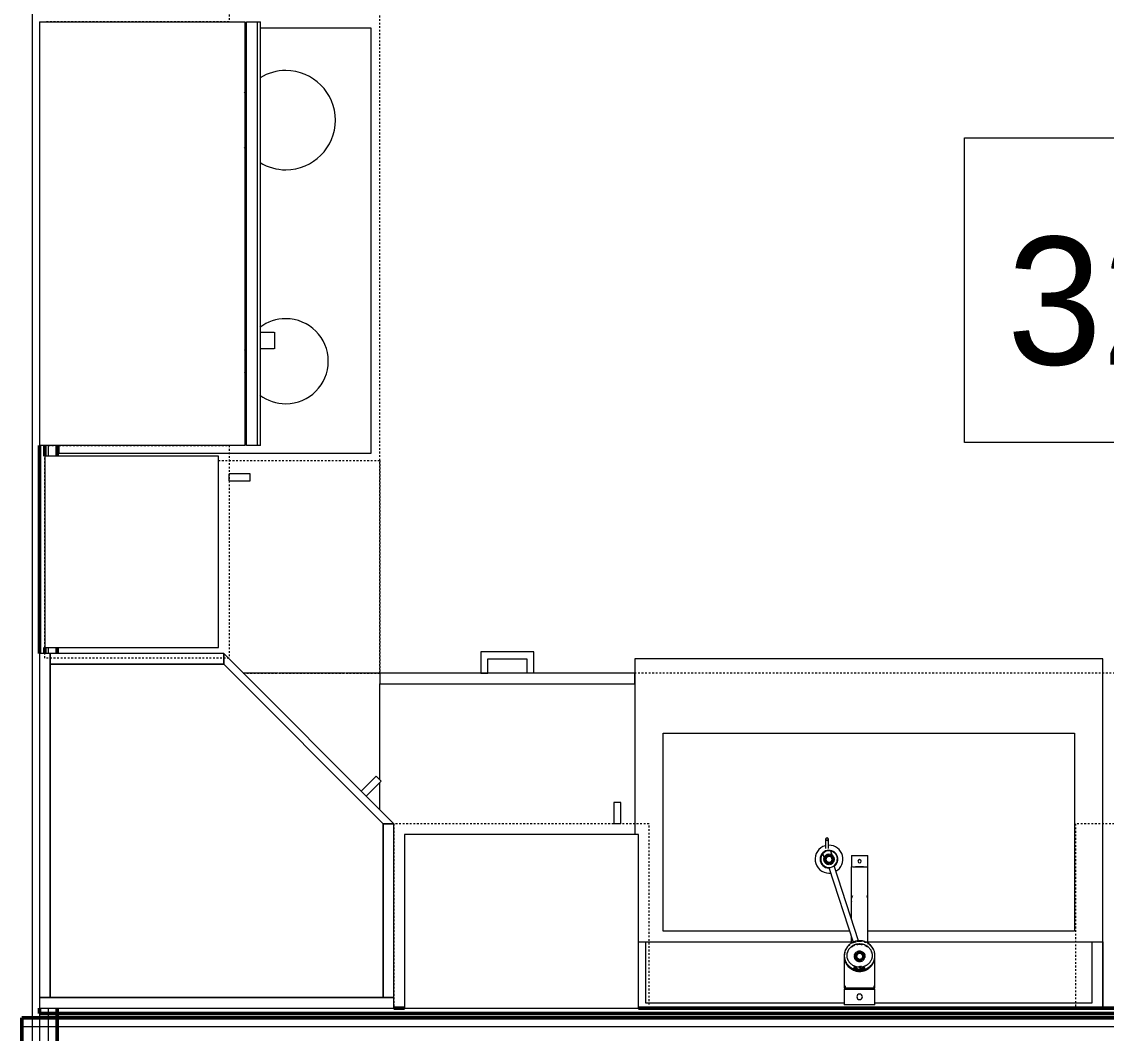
# Model space of a CAD drawing. Header units: inches. Extents: x -4217 to -1814, y 9706 to 12425.
# Drawn here: x -2914.6 to -2838.1, y 10650.5 to 10721.8 of the extents above; entities that cross this region are included whole.
import ezdxf

# ---------------------------------------------------------------- set-up
doc = ezdxf.new("R2010")
doc.units = ezdxf.units.IN
doc.header["$MEASUREMENT"] = 0
doc.linetypes.add('Dash', pattern=[0.25, 0.125, -0.125])
for name, color, linetype, lineweight in [('A-AREA-IDEN', 2, 'Continuous', 9), ('A-GENM-2', 250, 'Continuous', 9), ('A-GENM-3', 10, 'Continuous', 50), ('A-WALL', 113, 'Continuous', 13), ('A-WALL-3', 10, 'Continuous', 50), ('A-WALL-4', 50, 'Continuous', 13), ('I-WALL-3', 2, 'Continuous', 50), ('P-SANR-FIXT-2', 250, 'Continuous', 9), ('Q-CASE', 31, 'Continuous', 9), ('Q-CASE-3', 250, 'Continuous', 9), ('Q-CASE-4', 250, 'Dash', 9), ('Q-CASE-HDLN-1', 250, 'Dash', 9), ('Q-SPCQ-1', 250, 'Continuous', 9)]:
    doc.layers.add(name, color=color, linetype=linetype, lineweight=lineweight)
doc.styles.add('Century Gothic', font='ufonts.com_century-gothic.ttf', dxfattribs={"height": 9})

msp = doc.modelspace()

# ---------------------------------------------------------------- linework, layer by layer
at = {"layer": 'A-AREA-IDEN', "flags": 128}
msp.add_lwpolyline([(-2848.07918, 10713.61901), (-2772.57367, 10713.61901), (-2772.57367, 10692.12294), (-2848.07918, 10692.12294)], close=True, dxfattribs=at)
at = {"layer": 'A-GENM-2'}
for p, q in [((-2857.87169, 10664.14623), (-2857.87169, 10663.48109)), ((-2857.67484, 10663.48109), (-2857.67484, 10664.14623)), ((-2857.93364, 10662.71686), (-2858.06593, 10663.13601)), ((-2857.88173, 10662.73324), (-2857.93364, 10662.71686)), ((-2857.51688, 10663.31311), (-2857.3835, 10662.89048)), ((-2856.0446, 10662.98912), (-2856.0446, 10662.20172)), ((-2856.0446, 10662.98912), (-2854.90287, 10662.98912)), ((-2854.90287, 10662.20172), (-2854.90287, 10662.98912)), ((-2857.64897, 10662.14562), (-2855.93578, 10656.87297)), ((-2855.55481, 10656.97451), (-2857.27521, 10662.26937)), ((-2856.06429, 10662.20172), (-2856.06429, 10658.53428)), ((-2856.06429, 10662.20172), (-2856.04417, 10662.20172)), ((-2855.97055, 10662.20172), (-2855.89132, 10662.20172)), ((-2855.87869, 10662.20172), (-2855.76901, 10662.20172)), ((-2855.75971, 10662.20172), (-2855.62658, 10662.20172)), ((-2855.62682, 10662.20172), (-2855.75917, 10662.20172)), ((-2855.6216, 10662.20172), (-2855.32587, 10662.20172)), ((-2855.32599, 10662.20172), (-2855.62149, 10662.20172)), ((-2855.32089, 10662.20172), (-2855.18776, 10662.20172)), ((-2855.1883, 10662.20172), (-2855.32065, 10662.20172)), ((-2855.17846, 10662.20172), (-2855.06878, 10662.20172)), ((-2855.05615, 10662.20172), (-2854.97692, 10662.20172)), ((-2854.9623, 10662.20172), (-2854.88319, 10662.20172)), ((-2854.88319, 10656.80237), (-2854.88319, 10662.20172)), ((-2856.06429, 10660.79444), (-2856.06429, 10659.8773)), ((-2854.88319, 10659.8773), (-2854.88319, 10660.79444)), ((-2856.06429, 10657.26848), (-2856.06429, 10656.80237)), ((-2854.85492, 10656.74694), (-2854.89086, 10656.76973)), ((-2856.55641, 10655.9025), (-2856.55641, 10653.63872)), ((-2854.39106, 10653.63872), (-2854.39106, 10655.9025)), ((-2855.47374, 10655.0703), (-2855.50937, 10655.07097)), ((-2854.39106, 10653.63872), (-2856.55641, 10653.63872)), ((-2856.55641, 10653.56057), (-2856.55641, 10652.45762)), ((-2856.55641, 10653.56057), (-2854.39106, 10653.56057)), ((-2856.49736, 10653.80106), (-2856.49736, 10653.56057)), ((-2854.45011, 10653.56057), (-2854.45011, 10653.80106)), ((-2854.39106, 10652.45762), (-2854.39106, 10653.56057)), ((-2854.39106, 10652.45762), (-2856.55641, 10652.45762))]:
    msp.add_line(p, q, dxfattribs=at)
at = {"layer": 'A-GENM-2', "flags": 128}
for points in [[(-2855.47374, 10656.97294), (-2855.51682, 10656.97212), (-2855.55983, 10656.96968), (-2855.60271, 10656.96561), (-2855.64539, 10656.95993), (-2855.6878, 10656.95263), (-2855.72988, 10656.94373), (-2855.77156, 10656.93325), (-2855.81278, 10656.92119), (-2855.85346, 10656.90759), (-2855.89356, 10656.89244), (-2855.93299, 10656.87579), (-2855.97171, 10656.85765), (-2856.00965, 10656.83806), (-2856.04675, 10656.81703), (-2856.08295, 10656.79461), (-2856.11819, 10656.77082), (-2856.15241, 10656.74571), (-2856.18557, 10656.7193), (-2856.2176, 10656.69165), (-2856.24845, 10656.66278), (-2856.27808, 10656.63276), (-2856.30644, 10656.60162), (-2856.33347, 10656.56941), (-2856.35913, 10656.53619), (-2856.38338, 10656.502), (-2856.40618, 10656.4669), (-2856.42749, 10656.43095), (-2856.44727, 10656.39419), (-2856.4655, 10656.3567), (-2856.48213, 10656.31854), (-2856.49714, 10656.27975), (-2856.5105, 10656.24041), (-2856.5222, 10656.20058), (-2856.5322, 10656.16033), (-2856.54049, 10656.11972), (-2856.54707, 10656.07882), (-2856.55191, 10656.0377), (-2856.555, 10655.99642), (-2856.55635, 10655.95506), (-2856.55641, 10655.94389)], [(-2856.15452, 10656.74436), (-2856.18764, 10656.71647), (-2856.21962, 10656.68727), (-2856.2504, 10656.65681), (-2856.27994, 10656.62515), (-2856.3082, 10656.59233), (-2856.33512, 10656.55841), (-2856.36066, 10656.52344), (-2856.38478, 10656.48748), (-2856.40744, 10656.45058), (-2856.42861, 10656.4128), (-2856.44825, 10656.37421)], [(-2856.15452, 10656.74436), (-2856.18764, 10656.71647), (-2856.21962, 10656.68727), (-2856.2504, 10656.65681), (-2856.27994, 10656.62515), (-2856.3082, 10656.59233), (-2856.33512, 10656.55841), (-2856.36066, 10656.52344), (-2856.38478, 10656.48748), (-2856.40744, 10656.45058), (-2856.42861, 10656.4128), (-2856.44825, 10656.37421)], [(-2856.15452, 10656.74436), (-2856.18764, 10656.71647), (-2856.21962, 10656.68727), (-2856.2504, 10656.65681), (-2856.27994, 10656.62515), (-2856.3082, 10656.59233), (-2856.33512, 10656.55841), (-2856.36066, 10656.52344), (-2856.38478, 10656.48748), (-2856.40744, 10656.45058), (-2856.42861, 10656.4128), (-2856.44825, 10656.37421)], [(-2856.15452, 10656.74436), (-2856.18764, 10656.71647), (-2856.21962, 10656.68727), (-2856.2504, 10656.65681), (-2856.27994, 10656.62515), (-2856.3082, 10656.59233), (-2856.33512, 10656.55841), (-2856.36066, 10656.52344), (-2856.38478, 10656.48748), (-2856.40744, 10656.45058), (-2856.42861, 10656.4128), (-2856.44825, 10656.37421)], [(-2856.15452, 10656.74436), (-2856.18764, 10656.71647), (-2856.21962, 10656.68727), (-2856.2504, 10656.65681), (-2856.27994, 10656.62515), (-2856.3082, 10656.59233), (-2856.33512, 10656.55841), (-2856.36066, 10656.52344), (-2856.38478, 10656.48748), (-2856.40744, 10656.45058), (-2856.42861, 10656.4128), (-2856.44825, 10656.37421)], [(-2856.15452, 10656.74436), (-2856.18764, 10656.71647), (-2856.21962, 10656.68727), (-2856.2504, 10656.65681), (-2856.27994, 10656.62515), (-2856.3082, 10656.59233), (-2856.33512, 10656.55841), (-2856.36066, 10656.52344), (-2856.38478, 10656.48748), (-2856.40744, 10656.45058), (-2856.42861, 10656.4128), (-2856.44825, 10656.37421)], [(-2856.35956, 10655.94389), (-2856.35886, 10655.97694), (-2856.35677, 10656.00994), (-2856.35328, 10656.04284), (-2856.34839, 10656.07559), (-2856.34213, 10656.10814), (-2856.33449, 10656.14044), (-2856.32549, 10656.17243), (-2856.31514, 10656.20407), (-2856.30345, 10656.23532), (-2856.29044, 10656.26611), (-2856.27613, 10656.29641), (-2856.26054, 10656.32616), (-2856.2437, 10656.35531), (-2856.22562, 10656.38383), (-2856.20633, 10656.41166), (-2856.18587, 10656.43876), (-2856.16426, 10656.46509), (-2856.14154, 10656.49059), (-2856.11774, 10656.51524), (-2856.0929, 10656.53898), (-2856.06705, 10656.56179), (-2856.04024, 10656.58361), (-2856.01251, 10656.60442), (-2855.9839, 10656.62418), (-2855.95445, 10656.64285), (-2855.92422, 10656.6604), (-2855.89325, 10656.67681), (-2855.8616, 10656.69205), (-2855.82931, 10656.70608), (-2855.79643, 10656.71889), (-2855.76302, 10656.73044), (-2855.72914, 10656.74074), (-2855.69483, 10656.74974), (-2855.66016, 10656.75744), (-2855.62519, 10656.76383), (-2855.58996, 10656.76889), (-2855.55454, 10656.77262), (-2855.51899, 10656.775), (-2855.48336, 10656.77604), (-2855.47374, 10656.77609)], [(-2856.15241, 10656.70432), (-2856.18557, 10656.67792), (-2856.2176, 10656.65026), (-2856.24845, 10656.6214)], [(-2855.47374, 10656.98518), (-2855.51703, 10656.98431), (-2855.56026, 10656.98172), (-2855.60335, 10656.97739), (-2855.64623, 10656.97135), (-2855.68883, 10656.9636), (-2855.73109, 10656.95415), (-2855.77294, 10656.94302), (-2855.81431, 10656.93022), (-2855.85514, 10656.91578), (-2855.89535, 10656.89971), (-2855.93489, 10656.88206), (-2855.97369, 10656.86283), (-2856.0117, 10656.84207), (-2856.04884, 10656.81981), (-2856.08506, 10656.79608), (-2856.12031, 10656.77091)], [(-2855.47374, 10656.98518), (-2855.51703, 10656.98431), (-2855.56026, 10656.98172), (-2855.60335, 10656.97739), (-2855.64623, 10656.97135), (-2855.68883, 10656.9636), (-2855.73109, 10656.95415), (-2855.77294, 10656.94302), (-2855.81431, 10656.93022), (-2855.85514, 10656.91578), (-2855.89535, 10656.89971), (-2855.93489, 10656.88206), (-2855.97369, 10656.86283), (-2856.0117, 10656.84207), (-2856.04884, 10656.81981), (-2856.08506, 10656.79608)], [(-2855.47374, 10656.98518), (-2855.51703, 10656.98431), (-2855.56026, 10656.98172), (-2855.60335, 10656.97739), (-2855.64623, 10656.97135), (-2855.68883, 10656.9636), (-2855.73109, 10656.95415), (-2855.77294, 10656.94302), (-2855.81431, 10656.93022), (-2855.85514, 10656.91578), (-2855.89535, 10656.89971), (-2855.93489, 10656.88206), (-2855.97369, 10656.86283), (-2856.0117, 10656.84207), (-2856.04884, 10656.81981), (-2856.08506, 10656.79608)], [(-2855.47374, 10656.98518), (-2855.51703, 10656.98431), (-2855.56026, 10656.98172), (-2855.60335, 10656.97739), (-2855.64623, 10656.97135), (-2855.68883, 10656.9636), (-2855.73109, 10656.95415), (-2855.77294, 10656.94302), (-2855.81431, 10656.93022), (-2855.85514, 10656.91578), (-2855.89535, 10656.89971), (-2855.93489, 10656.88206), (-2855.97369, 10656.86283), (-2856.0117, 10656.84207), (-2856.04884, 10656.81981), (-2856.08506, 10656.79608)], [(-2855.47374, 10656.98518), (-2855.51703, 10656.98431), (-2855.56026, 10656.98172), (-2855.60335, 10656.97739), (-2855.64623, 10656.97135), (-2855.68883, 10656.9636), (-2855.73109, 10656.95415), (-2855.77294, 10656.94302), (-2855.81431, 10656.93022), (-2855.85514, 10656.91578), (-2855.89535, 10656.89971), (-2855.93489, 10656.88206), (-2855.97369, 10656.86283), (-2856.0117, 10656.84207), (-2856.04884, 10656.81981), (-2856.08506, 10656.79608)], [(-2855.47374, 10656.98518), (-2855.51703, 10656.98431), (-2855.56026, 10656.98172), (-2855.60335, 10656.97739), (-2855.64623, 10656.97135), (-2855.68883, 10656.9636), (-2855.73109, 10656.95415), (-2855.77294, 10656.94302), (-2855.81431, 10656.93022), (-2855.85514, 10656.91578), (-2855.89535, 10656.89971), (-2855.93489, 10656.88206), (-2855.97369, 10656.86283), (-2856.0117, 10656.84207), (-2856.04884, 10656.81981), (-2856.08506, 10656.79608)], [(-2856.06705, 10656.5204), (-2856.04024, 10656.54223), (-2856.01251, 10656.56304), (-2855.9839, 10656.58279), (-2855.95445, 10656.60147), (-2855.92422, 10656.61902), (-2855.89325, 10656.63543), (-2855.8616, 10656.65066), (-2855.82931, 10656.6647)], [(-2855.72988, 10656.90235), (-2855.77156, 10656.89187), (-2855.81278, 10656.87981), (-2855.85346, 10656.8662), (-2855.89356, 10656.85106), (-2855.93299, 10656.83441), (-2855.97171, 10656.81627)], [(-2855.47374, 10656.93156), (-2855.51682, 10656.93074), (-2855.55983, 10656.9283), (-2855.60271, 10656.92423), (-2855.64539, 10656.91854), (-2855.6878, 10656.91125)], [(-2855.66016, 10656.71606), (-2855.62519, 10656.72245), (-2855.58996, 10656.72751), (-2855.55454, 10656.73124), (-2855.51899, 10656.73362), (-2855.48336, 10656.73466), (-2855.47374, 10656.73471)], [(-2854.48926, 10656.35306), (-2854.50807, 10656.39206), (-2854.52842, 10656.43029), (-2854.55028, 10656.46767), (-2854.57362, 10656.50415), (-2854.5984, 10656.53966), (-2854.62458, 10656.57415), (-2854.65211, 10656.60757), (-2854.68097, 10656.63987), (-2854.71109, 10656.67098), (-2854.74243, 10656.70086), (-2854.77494, 10656.72947), (-2854.80857, 10656.75675), (-2854.84326, 10656.78267), (-2854.87896, 10656.80718), (-2854.91562, 10656.83024), (-2854.95316, 10656.85181), (-2854.99154, 10656.87187), (-2855.03069, 10656.89038), (-2855.07055, 10656.90731), (-2855.11105, 10656.92263), (-2855.15214, 10656.93631), (-2855.19374, 10656.94835), (-2855.23578, 10656.95871), (-2855.27821, 10656.96738), (-2855.32095, 10656.97435), (-2855.36393, 10656.9796), (-2855.40709, 10656.98313), (-2855.45036, 10656.98493), (-2855.47374, 10656.98518)], [(-2854.84326, 10656.78267), (-2854.87896, 10656.80718), (-2854.91562, 10656.83024), (-2854.95316, 10656.85181), (-2854.99154, 10656.87187), (-2855.03069, 10656.89038), (-2855.07055, 10656.90731), (-2855.11105, 10656.92263), (-2855.15214, 10656.93631), (-2855.19374, 10656.94835), (-2855.23578, 10656.95871), (-2855.27821, 10656.96738), (-2855.32095, 10656.97435), (-2855.36393, 10656.9796), (-2855.40709, 10656.98313), (-2855.45036, 10656.98493), (-2855.47374, 10656.98518)], [(-2854.84326, 10656.78267), (-2854.87896, 10656.80718), (-2854.91562, 10656.83024), (-2854.95316, 10656.85181), (-2854.99154, 10656.87187), (-2855.03069, 10656.89038), (-2855.07055, 10656.90731), (-2855.11105, 10656.92263), (-2855.15214, 10656.93631), (-2855.19374, 10656.94835), (-2855.23578, 10656.95871), (-2855.27821, 10656.96738), (-2855.32095, 10656.97435), (-2855.36393, 10656.9796), (-2855.40709, 10656.98313), (-2855.45036, 10656.98493), (-2855.47374, 10656.98518)], [(-2854.84326, 10656.78267), (-2854.87896, 10656.80718), (-2854.91562, 10656.83024), (-2854.95316, 10656.85181), (-2854.99154, 10656.87187), (-2855.03069, 10656.89038), (-2855.07055, 10656.90731), (-2855.11105, 10656.92263), (-2855.15214, 10656.93631), (-2855.19374, 10656.94835), (-2855.23578, 10656.95871), (-2855.27821, 10656.96738), (-2855.32095, 10656.97435), (-2855.36393, 10656.9796), (-2855.40709, 10656.98313), (-2855.45036, 10656.98493), (-2855.47374, 10656.98518)], [(-2854.84326, 10656.78267), (-2854.87896, 10656.80718), (-2854.91562, 10656.83024), (-2854.95316, 10656.85181), (-2854.99154, 10656.87187), (-2855.03069, 10656.89038), (-2855.07055, 10656.90731), (-2855.11105, 10656.92263), (-2855.15214, 10656.93631), (-2855.19374, 10656.94835), (-2855.23578, 10656.95871), (-2855.27821, 10656.96738), (-2855.32095, 10656.97435), (-2855.36393, 10656.9796), (-2855.40709, 10656.98313), (-2855.45036, 10656.98493), (-2855.47374, 10656.98518)], [(-2854.84326, 10656.78267), (-2854.87896, 10656.80718), (-2854.91562, 10656.83024), (-2854.95316, 10656.85181), (-2854.99154, 10656.87187), (-2855.03069, 10656.89038), (-2855.07055, 10656.90731), (-2855.11105, 10656.92263), (-2855.15214, 10656.93631), (-2855.19374, 10656.94835), (-2855.23578, 10656.95871), (-2855.27821, 10656.96738), (-2855.32095, 10656.97435), (-2855.36393, 10656.9796), (-2855.40709, 10656.98313), (-2855.45036, 10656.98493), (-2855.47374, 10656.98518)], [(-2854.39106, 10655.94389), (-2854.39193, 10655.98526), (-2854.39456, 10656.02657), (-2854.39893, 10656.06774), (-2854.40503, 10656.10871), (-2854.41287, 10656.14941), (-2854.42241, 10656.18976), (-2854.43365, 10656.22971), (-2854.44656, 10656.26918), (-2854.46113, 10656.30813), (-2854.47733, 10656.34647), (-2854.49513, 10656.38415), (-2854.51449, 10656.4211), (-2854.53539, 10656.45728), (-2854.55779, 10656.49261), (-2854.58166, 10656.52705), (-2854.60694, 10656.56054), (-2854.63361, 10656.59303), (-2854.66161, 10656.62446), (-2854.6909, 10656.65479), (-2854.72143, 10656.68397), (-2854.75315, 10656.71196), (-2854.78601, 10656.7387), (-2854.81995, 10656.76417), (-2854.85492, 10656.78832), (-2854.89086, 10656.81112), (-2854.92772, 10656.83252), (-2854.96544, 10656.85251), (-2855.00396, 10656.87104), (-2855.0432, 10656.8881), (-2855.08313, 10656.90365), (-2855.12366, 10656.91767), (-2855.16474, 10656.93015), (-2855.2063, 10656.94106), (-2855.24828, 10656.95038), (-2855.2906, 10656.95811), (-2855.33322, 10656.96424), (-2855.37605, 10656.96874), (-2855.41904, 10656.97163), (-2855.46211, 10656.97288), (-2855.47374, 10656.97294)], [(-2855.33322, 10656.92285), (-2855.37605, 10656.92736), (-2855.41904, 10656.93024), (-2855.46211, 10656.9315), (-2855.47374, 10656.93156)], [(-2855.47374, 10656.77609), (-2855.4381, 10656.77541), (-2855.40252, 10656.77339), (-2855.36706, 10656.77003), (-2855.33177, 10656.76533), (-2855.29672, 10656.7593), (-2855.26197, 10656.75195), (-2855.22756, 10656.74329), (-2855.19355, 10656.73335), (-2855.16001, 10656.72213), (-2855.12699, 10656.70966), (-2855.09453, 10656.69595), (-2855.0627, 10656.68104), (-2855.03154, 10656.66495), (-2855.00111, 10656.6477), (-2854.97144, 10656.62932), (-2854.9426, 10656.60986), (-2854.91463, 10656.58933), (-2854.88757, 10656.56777), (-2854.86145, 10656.54523), (-2854.83634, 10656.52174), (-2854.81225, 10656.49733), (-2854.78923, 10656.47205), (-2854.76732, 10656.44594), (-2854.74655, 10656.41905), (-2854.72694, 10656.39141), (-2854.70854, 10656.36308), (-2854.69135, 10656.33409), (-2854.67542, 10656.30449), (-2854.66077, 10656.27434), (-2854.64741, 10656.24368), (-2854.63536, 10656.21255), (-2854.62464, 10656.18101), (-2854.61528, 10656.1491), (-2854.60727, 10656.11688), (-2854.60063, 10656.0844), (-2854.59538, 10656.0517), (-2854.59151, 10656.01883), (-2854.58904, 10655.98585), (-2854.58796, 10655.95281), (-2854.58791, 10655.94389)], [(-2855.47374, 10656.73471), (-2855.4381, 10656.73403), (-2855.40252, 10656.73201), (-2855.36706, 10656.72865), (-2855.33177, 10656.72395), (-2855.29672, 10656.71792)], [(-2855.0432, 10656.84672), (-2855.08313, 10656.86227), (-2855.12366, 10656.87629)], [(-2855.09453, 10656.65457), (-2855.0627, 10656.63966), (-2855.03154, 10656.62356), (-2855.00111, 10656.60632), (-2854.97144, 10656.58794), (-2854.9426, 10656.56847), (-2854.91463, 10656.54795), (-2854.88757, 10656.52639)], [(-2854.48926, 10656.35306), (-2854.50807, 10656.39206), (-2854.52842, 10656.43029), (-2854.55028, 10656.46767), (-2854.57362, 10656.50415), (-2854.5984, 10656.53966), (-2854.62458, 10656.57415), (-2854.65211, 10656.60757), (-2854.68097, 10656.63987), (-2854.71109, 10656.67098), (-2854.74243, 10656.70086), (-2854.77494, 10656.72947), (-2854.80857, 10656.75675)], [(-2854.48926, 10656.35306), (-2854.50807, 10656.39206), (-2854.52842, 10656.43029), (-2854.55028, 10656.46767), (-2854.57362, 10656.50415), (-2854.5984, 10656.53966), (-2854.62458, 10656.57415), (-2854.65211, 10656.60757), (-2854.68097, 10656.63987), (-2854.71109, 10656.67098), (-2854.74243, 10656.70086), (-2854.77494, 10656.72947), (-2854.80857, 10656.75675)], [(-2854.48926, 10656.35306), (-2854.50807, 10656.39206), (-2854.52842, 10656.43029), (-2854.55028, 10656.46767), (-2854.57362, 10656.50415), (-2854.5984, 10656.53966), (-2854.62458, 10656.57415), (-2854.65211, 10656.60757), (-2854.68097, 10656.63987), (-2854.71109, 10656.67098), (-2854.74243, 10656.70086), (-2854.77494, 10656.72947), (-2854.80857, 10656.75675)], [(-2854.48926, 10656.35306), (-2854.50807, 10656.39206), (-2854.52842, 10656.43029), (-2854.55028, 10656.46767), (-2854.57362, 10656.50415), (-2854.5984, 10656.53966), (-2854.62458, 10656.57415), (-2854.65211, 10656.60757), (-2854.68097, 10656.63987), (-2854.71109, 10656.67098), (-2854.74243, 10656.70086), (-2854.77494, 10656.72947), (-2854.80857, 10656.75675)], [(-2854.48926, 10656.35306), (-2854.50807, 10656.39206), (-2854.52842, 10656.43029), (-2854.55028, 10656.46767), (-2854.57362, 10656.50415), (-2854.5984, 10656.53966), (-2854.62458, 10656.57415), (-2854.65211, 10656.60757), (-2854.68097, 10656.63987), (-2854.71109, 10656.67098), (-2854.74243, 10656.70086), (-2854.77494, 10656.72947), (-2854.80857, 10656.75675)], [(-2854.53539, 10656.4159), (-2854.55779, 10656.45123), (-2854.58166, 10656.48567), (-2854.60694, 10656.51916), (-2854.63361, 10656.55165), (-2854.66161, 10656.58308), (-2854.6909, 10656.61341), (-2854.72143, 10656.64259), (-2854.75315, 10656.67058)], [(-2856.5105, 10656.19903), (-2856.5222, 10656.1592), (-2856.5322, 10656.11895), (-2856.54049, 10656.07834), (-2856.54707, 10656.03744), (-2856.55191, 10655.99632), (-2856.555, 10655.95504), (-2856.55635, 10655.91367), (-2856.55641, 10655.9025)], [(-2856.55641, 10655.94389), (-2856.55554, 10655.90251), (-2856.55291, 10655.8612), (-2856.54855, 10655.82003), (-2856.54244, 10655.77906), (-2856.53461, 10655.73837), (-2856.52506, 10655.69801), (-2856.51382, 10655.65806), (-2856.50091, 10655.61859), (-2856.48634, 10655.57965), (-2856.47014, 10655.5413), (-2856.45235, 10655.50362), (-2856.43298, 10655.46667), (-2856.41208, 10655.43049), (-2856.38968, 10655.39516), (-2856.36582, 10655.36072), (-2856.34053, 10655.32723), (-2856.31386, 10655.29474), (-2856.28586, 10655.26331), (-2856.25657, 10655.23298), (-2856.22604, 10655.2038), (-2856.19432, 10655.17581), (-2856.16147, 10655.14907), (-2856.12753, 10655.1236), (-2856.09255, 10655.09945), (-2856.05661, 10655.07665), (-2856.01975, 10655.05525), (-2855.98203, 10655.03526), (-2855.94352, 10655.01673), (-2855.90427, 10654.99967), (-2855.86435, 10654.98412), (-2855.82381, 10654.9701), (-2855.78274, 10654.95762), (-2855.74118, 10654.94671), (-2855.6992, 10654.93739), (-2855.65687, 10654.92966), (-2855.61426, 10654.92353), (-2855.57142, 10654.91903), (-2855.52844, 10654.91615), (-2855.48537, 10654.91489), (-2855.47374, 10654.91483)], [(-2856.55641, 10655.9025), (-2856.55554, 10655.86113), (-2856.55291, 10655.81982), (-2856.54855, 10655.77864), (-2856.54244, 10655.73768), (-2856.53461, 10655.69698), (-2856.52506, 10655.65663), (-2856.51382, 10655.61668), (-2856.50091, 10655.5772), (-2856.48634, 10655.53826), (-2856.47014, 10655.49992), (-2856.45235, 10655.46224), (-2856.43298, 10655.42528), (-2856.41208, 10655.38911), (-2856.38968, 10655.35377), (-2856.36582, 10655.31933), (-2856.34053, 10655.28584), (-2856.31386, 10655.25336), (-2856.28586, 10655.22192), (-2856.25657, 10655.1916), (-2856.22604, 10655.16242), (-2856.19432, 10655.13443), (-2856.16147, 10655.10768), (-2856.12753, 10655.08222), (-2856.09255, 10655.05807), (-2856.05661, 10655.03527), (-2856.01975, 10655.01387), (-2855.98203, 10654.99388), (-2855.94352, 10654.97535), (-2855.90427, 10654.95829), (-2855.86435, 10654.94274), (-2855.82381, 10654.92872), (-2855.78274, 10654.91624), (-2855.74118, 10654.90533), (-2855.6992, 10654.896), (-2855.65687, 10654.88827), (-2855.61426, 10654.88215), (-2855.57142, 10654.87765), (-2855.52844, 10654.87476), (-2855.48537, 10654.87351), (-2855.47374, 10654.87345)], [(-2856.51096, 10656.21292), (-2856.52254, 10656.1712), (-2856.53245, 10656.12904), (-2856.54066, 10656.08652), (-2856.54717, 10656.04371), (-2856.55195, 10656.00067), (-2856.55502, 10655.95748), (-2856.55635, 10655.91419), (-2856.55595, 10655.87089), (-2856.55382, 10655.82764), (-2856.54996, 10655.78451), (-2856.54439, 10655.74156), (-2856.53709, 10655.69888), (-2856.5281, 10655.65652), (-2856.51742, 10655.61455)], [(-2856.51096, 10656.21292), (-2856.52254, 10656.1712), (-2856.53245, 10656.12904), (-2856.54066, 10656.08652), (-2856.54717, 10656.04371), (-2856.55195, 10656.00067), (-2856.55502, 10655.95748), (-2856.55635, 10655.91419), (-2856.55595, 10655.87089), (-2856.55382, 10655.82764), (-2856.54996, 10655.78451), (-2856.54439, 10655.74156), (-2856.53709, 10655.69888), (-2856.5281, 10655.65652), (-2856.51742, 10655.61455)], [(-2856.51096, 10656.21292), (-2856.52254, 10656.1712), (-2856.53245, 10656.12904), (-2856.54066, 10656.08652), (-2856.54717, 10656.04371), (-2856.55195, 10656.00067), (-2856.55502, 10655.95748), (-2856.55635, 10655.91419), (-2856.55595, 10655.87089), (-2856.55382, 10655.82764), (-2856.54996, 10655.78451), (-2856.54439, 10655.74156), (-2856.53709, 10655.69888), (-2856.5281, 10655.65652), (-2856.51742, 10655.61455)], [(-2856.51096, 10656.21292), (-2856.52254, 10656.1712), (-2856.53245, 10656.12904), (-2856.54066, 10656.08652), (-2856.54717, 10656.04371), (-2856.55195, 10656.00067), (-2856.55502, 10655.95748), (-2856.55635, 10655.91419), (-2856.55595, 10655.87089), (-2856.55382, 10655.82764), (-2856.54996, 10655.78451), (-2856.54439, 10655.74156), (-2856.53709, 10655.69888), (-2856.5281, 10655.65652), (-2856.51742, 10655.61455)], [(-2856.51096, 10656.21292), (-2856.52254, 10656.1712), (-2856.53245, 10656.12904), (-2856.54066, 10656.08652), (-2856.54717, 10656.04371), (-2856.55195, 10656.00067), (-2856.55502, 10655.95748), (-2856.55635, 10655.91419), (-2856.55595, 10655.87089), (-2856.55382, 10655.82764), (-2856.54996, 10655.78451), (-2856.54439, 10655.74156), (-2856.53709, 10655.69888), (-2856.5281, 10655.65652), (-2856.51742, 10655.61455)], [(-2856.51096, 10656.21292), (-2856.52254, 10656.1712), (-2856.53245, 10656.12904), (-2856.54066, 10656.08652), (-2856.54717, 10656.04371), (-2856.55195, 10656.00067), (-2856.55502, 10655.95748), (-2856.55635, 10655.91419), (-2856.55595, 10655.87089), (-2856.55382, 10655.82764), (-2856.54996, 10655.78451), (-2856.54439, 10655.74156), (-2856.53709, 10655.69888), (-2856.5281, 10655.65652), (-2856.51742, 10655.61455)], [(-2855.47374, 10655.11168), (-2855.50937, 10655.11236), (-2855.54495, 10655.11438), (-2855.58041, 10655.11774), (-2855.6157, 10655.12244), (-2855.65075, 10655.12847), (-2855.68551, 10655.13582), (-2855.71992, 10655.14448), (-2855.75392, 10655.15442), (-2855.78746, 10655.16564), (-2855.82049, 10655.17811), (-2855.85294, 10655.19182), (-2855.88478, 10655.20673), (-2855.91593, 10655.22282), (-2855.94637, 10655.24007), (-2855.97603, 10655.25845), (-2856.00487, 10655.27791), (-2856.03284, 10655.29844), (-2856.05991, 10655.32), (-2856.08602, 10655.34254), (-2856.11114, 10655.36603), (-2856.13522, 10655.39044), (-2856.15824, 10655.41572), (-2856.18015, 10655.44183), (-2856.20093, 10655.46872), (-2856.22053, 10655.49636), (-2856.23894, 10655.5247), (-2856.25612, 10655.55368), (-2856.27205, 10655.58328), (-2856.28671, 10655.61343), (-2856.30007, 10655.64409), (-2856.31211, 10655.67522), (-2856.32283, 10655.70676), (-2856.3322, 10655.73867), (-2856.3402, 10655.77089), (-2856.34684, 10655.80337), (-2856.3521, 10655.83607), (-2856.35596, 10655.86894), (-2856.35844, 10655.90192), (-2856.35951, 10655.93496), (-2856.35956, 10655.94389)], [(-2856.31514, 10656.16269), (-2856.30345, 10656.19394), (-2856.29044, 10656.22473)], [(-2855.47374, 10654.91483), (-2855.43066, 10654.91565), (-2855.38764, 10654.91809), (-2855.34476, 10654.92216), (-2855.30208, 10654.92784), (-2855.25967, 10654.93514), (-2855.21759, 10654.94404), (-2855.17591, 10654.95452), (-2855.13469, 10654.96658), (-2855.09401, 10654.98019), (-2855.05392, 10654.99533), (-2855.01448, 10655.01198), (-2854.97576, 10655.03012), (-2854.93782, 10655.04971), (-2854.90073, 10655.07074), (-2854.86453, 10655.09316), (-2854.82929, 10655.11695), (-2854.79506, 10655.14207), (-2854.76191, 10655.16847), (-2854.72988, 10655.19612), (-2854.69902, 10655.22499), (-2854.66939, 10655.25501), (-2854.64104, 10655.28615), (-2854.61401, 10655.31836), (-2854.58834, 10655.35158), (-2854.56409, 10655.38577), (-2854.54129, 10655.42087), (-2854.51998, 10655.45682), (-2854.5002, 10655.49358), (-2854.48198, 10655.53107), (-2854.46535, 10655.56923), (-2854.45033, 10655.60802), (-2854.43697, 10655.64736), (-2854.42528, 10655.68719), (-2854.41527, 10655.72744), (-2854.40698, 10655.76805), (-2854.40041, 10655.80895), (-2854.39557, 10655.85007), (-2854.39247, 10655.89135), (-2854.39112, 10655.93271), (-2854.39106, 10655.94389)], [(-2854.58791, 10655.94389), (-2854.58861, 10655.91083), (-2854.59071, 10655.87783), (-2854.5942, 10655.84493), (-2854.59908, 10655.81218), (-2854.60534, 10655.77963), (-2854.61298, 10655.74733), (-2854.62198, 10655.71534), (-2854.63234, 10655.6837), (-2854.64402, 10655.65245), (-2854.65703, 10655.62166), (-2854.67134, 10655.59136), (-2854.68693, 10655.56161), (-2854.70378, 10655.53246), (-2854.72185, 10655.50394), (-2854.74114, 10655.47611), (-2854.7616, 10655.44901), (-2854.78321, 10655.42269), (-2854.80593, 10655.39718), (-2854.82973, 10655.37253), (-2854.85457, 10655.34879), (-2854.88042, 10655.32599), (-2854.90723, 10655.30416), (-2854.93497, 10655.28335), (-2854.96358, 10655.26359), (-2854.99302, 10655.24492), (-2855.02325, 10655.22737), (-2855.05422, 10655.21096), (-2855.08588, 10655.19572), (-2855.11817, 10655.18169), (-2855.15104, 10655.16888), (-2855.18445, 10655.15733), (-2855.21834, 10655.14703), (-2855.25264, 10655.13803), (-2855.28731, 10655.13033), (-2855.32229, 10655.12394), (-2855.35752, 10655.11888), (-2855.39293, 10655.11515), (-2855.42849, 10655.11277), (-2855.46412, 10655.11173), (-2855.47374, 10655.11168)], [(-2855.47374, 10654.87345), (-2855.43066, 10654.87426), (-2855.38764, 10654.87671), (-2855.34476, 10654.88078), (-2855.30208, 10654.88646), (-2855.25967, 10654.89376), (-2855.21759, 10654.90266), (-2855.17591, 10654.91314), (-2855.13469, 10654.92519), (-2855.09401, 10654.9388), (-2855.05392, 10654.95394), (-2855.01448, 10654.9706), (-2854.97576, 10654.98873), (-2854.93782, 10655.00833), (-2854.90073, 10655.02936), (-2854.86453, 10655.05178), (-2854.82929, 10655.07557), (-2854.79506, 10655.10068), (-2854.76191, 10655.12709), (-2854.72988, 10655.15474), (-2854.69902, 10655.1836), (-2854.66939, 10655.21363), (-2854.64104, 10655.24477), (-2854.61401, 10655.27697), (-2854.58834, 10655.3102), (-2854.56409, 10655.34439), (-2854.54129, 10655.37949), (-2854.51998, 10655.41544), (-2854.5002, 10655.45219), (-2854.48198, 10655.48968), (-2854.46535, 10655.52785), (-2854.45033, 10655.56664), (-2854.43697, 10655.60598), (-2854.42528, 10655.6458), (-2854.41527, 10655.68605), (-2854.40698, 10655.72666), (-2854.40041, 10655.76756), (-2854.39557, 10655.80869), (-2854.39247, 10655.84997), (-2854.39112, 10655.89133), (-2854.39106, 10655.9025)], [(-2854.66077, 10656.23296), (-2854.64741, 10656.20229), (-2854.63536, 10656.17117)], [(-2854.39106, 10655.9025), (-2854.39193, 10655.94388), (-2854.39456, 10655.98519), (-2854.39893, 10656.02636), (-2854.40503, 10656.06733), (-2854.41287, 10656.10802), (-2854.42241, 10656.14838), (-2854.43365, 10656.18833), (-2854.44656, 10656.2278)], [(-2854.42493, 10655.63381), (-2854.41503, 10655.67597), (-2854.40681, 10655.71848), (-2854.40031, 10655.7613), (-2854.39552, 10655.80433), (-2854.39246, 10655.84753), (-2854.39112, 10655.89081), (-2854.39152, 10655.93412), (-2854.39365, 10655.97737), (-2854.39751, 10656.0205), (-2854.40309, 10656.06344), (-2854.41038, 10656.10613), (-2854.41937, 10656.14849), (-2854.43005, 10656.19046), (-2854.4424, 10656.23196)], [(-2854.42493, 10655.63381), (-2854.41503, 10655.67597), (-2854.40681, 10655.71848), (-2854.40031, 10655.7613), (-2854.39552, 10655.80433), (-2854.39246, 10655.84753), (-2854.39112, 10655.89081), (-2854.39152, 10655.93412), (-2854.39365, 10655.97737), (-2854.39751, 10656.0205), (-2854.40309, 10656.06344), (-2854.41038, 10656.10613), (-2854.41937, 10656.14849), (-2854.43005, 10656.19046), (-2854.4424, 10656.23196)], [(-2854.42493, 10655.63381), (-2854.41503, 10655.67597), (-2854.40681, 10655.71848), (-2854.40031, 10655.7613), (-2854.39552, 10655.80433), (-2854.39246, 10655.84753), (-2854.39112, 10655.89081), (-2854.39152, 10655.93412), (-2854.39365, 10655.97737), (-2854.39751, 10656.0205), (-2854.40309, 10656.06344), (-2854.41038, 10656.10613), (-2854.41937, 10656.14849), (-2854.43005, 10656.19046), (-2854.4424, 10656.23196)], [(-2854.42493, 10655.63381), (-2854.41503, 10655.67597), (-2854.40681, 10655.71848), (-2854.40031, 10655.7613), (-2854.39552, 10655.80433), (-2854.39246, 10655.84753), (-2854.39112, 10655.89081), (-2854.39152, 10655.93412), (-2854.39365, 10655.97737), (-2854.39751, 10656.0205), (-2854.40309, 10656.06344), (-2854.41038, 10656.10613), (-2854.41937, 10656.14849), (-2854.43005, 10656.19046), (-2854.4424, 10656.23196)], [(-2854.42493, 10655.63381), (-2854.41503, 10655.67597), (-2854.40681, 10655.71848), (-2854.40031, 10655.7613), (-2854.39552, 10655.80433), (-2854.39246, 10655.84753), (-2854.39112, 10655.89081), (-2854.39152, 10655.93412), (-2854.39365, 10655.97737), (-2854.39751, 10656.0205), (-2854.40309, 10656.06344), (-2854.41038, 10656.10613), (-2854.41937, 10656.14849), (-2854.43005, 10656.19046), (-2854.4424, 10656.23196)], [(-2854.42493, 10655.63381), (-2854.41503, 10655.67597), (-2854.40681, 10655.71848), (-2854.40031, 10655.7613), (-2854.39552, 10655.80433), (-2854.39246, 10655.84753), (-2854.39112, 10655.89081), (-2854.39152, 10655.93412), (-2854.39365, 10655.97737), (-2854.39751, 10656.0205), (-2854.40309, 10656.06344), (-2854.41038, 10656.10613), (-2854.41937, 10656.14849), (-2854.43005, 10656.19046), (-2854.4424, 10656.23196)], [(-2856.50507, 10655.57304), (-2856.49107, 10655.53207), (-2856.47544, 10655.49168), (-2856.45821, 10655.45195), (-2856.43941, 10655.41294), (-2856.41906, 10655.37472), (-2856.3972, 10655.33734), (-2856.37386, 10655.30086), (-2856.34908, 10655.26535), (-2856.3229, 10655.23085), (-2856.29536, 10655.19743), (-2856.26651, 10655.16514), (-2856.23639, 10655.13403), (-2856.20505, 10655.10414), (-2856.17253, 10655.07554), (-2856.13891, 10655.04825), (-2856.10421, 10655.02234), (-2856.06851, 10654.99783), (-2856.03186, 10654.97477), (-2855.99431, 10654.95319), (-2855.95593, 10654.93313), (-2855.91678, 10654.91463), (-2855.87692, 10654.8977), (-2855.83642, 10654.88238), (-2855.79534, 10654.86869), (-2855.75374, 10654.85666), (-2855.71169, 10654.8463), (-2855.66926, 10654.83763), (-2855.62652, 10654.83066), (-2855.58354, 10654.82541), (-2855.54038, 10654.82188), (-2855.49711, 10654.82008), (-2855.47374, 10654.81983)], [(-2856.47544, 10655.49168), (-2856.45821, 10655.45195), (-2856.43941, 10655.41294), (-2856.41906, 10655.37472), (-2856.3972, 10655.33734), (-2856.37386, 10655.30086), (-2856.34908, 10655.26535), (-2856.3229, 10655.23085), (-2856.29536, 10655.19743), (-2856.26651, 10655.16514), (-2856.23639, 10655.13403), (-2856.20505, 10655.10414), (-2856.17253, 10655.07554), (-2856.13891, 10655.04825)], [(-2856.47544, 10655.49168), (-2856.45821, 10655.45195), (-2856.43941, 10655.41294), (-2856.41906, 10655.37472), (-2856.3972, 10655.33734), (-2856.37386, 10655.30086), (-2856.34908, 10655.26535), (-2856.3229, 10655.23085), (-2856.29536, 10655.19743), (-2856.26651, 10655.16514), (-2856.23639, 10655.13403), (-2856.20505, 10655.10414), (-2856.17253, 10655.07554), (-2856.13891, 10655.04825)], [(-2856.47544, 10655.49168), (-2856.45821, 10655.45195), (-2856.43941, 10655.41294), (-2856.41906, 10655.37472), (-2856.3972, 10655.33734), (-2856.37386, 10655.30086), (-2856.34908, 10655.26535), (-2856.3229, 10655.23085), (-2856.29536, 10655.19743), (-2856.26651, 10655.16514), (-2856.23639, 10655.13403), (-2856.20505, 10655.10414), (-2856.17253, 10655.07554), (-2856.13891, 10655.04825)], [(-2856.47544, 10655.49168), (-2856.45821, 10655.45195), (-2856.43941, 10655.41294), (-2856.41906, 10655.37472), (-2856.3972, 10655.33734), (-2856.37386, 10655.30086), (-2856.34908, 10655.26535), (-2856.3229, 10655.23085), (-2856.29536, 10655.19743), (-2856.26651, 10655.16514), (-2856.23639, 10655.13403), (-2856.20505, 10655.10414), (-2856.17253, 10655.07554), (-2856.13891, 10655.04825)], [(-2856.47544, 10655.49168), (-2856.45821, 10655.45195), (-2856.43941, 10655.41294), (-2856.41906, 10655.37472), (-2856.3972, 10655.33734), (-2856.37386, 10655.30086), (-2856.34908, 10655.26535), (-2856.3229, 10655.23085), (-2856.29536, 10655.19743), (-2856.26651, 10655.16514), (-2856.23639, 10655.13403), (-2856.20505, 10655.10414), (-2856.17253, 10655.07554), (-2856.13891, 10655.04825)], [(-2856.10421, 10655.02234), (-2856.06851, 10654.99783), (-2856.03186, 10654.97477), (-2855.99431, 10654.95319), (-2855.95593, 10654.93313), (-2855.91678, 10654.91463), (-2855.87692, 10654.8977), (-2855.83642, 10654.88238), (-2855.79534, 10654.86869), (-2855.75374, 10654.85666), (-2855.71169, 10654.8463), (-2855.66926, 10654.83763), (-2855.62652, 10654.83066), (-2855.58354, 10654.82541), (-2855.54038, 10654.82188), (-2855.49711, 10654.82008), (-2855.47374, 10654.81983)], [(-2856.10421, 10655.02234), (-2856.06851, 10654.99783), (-2856.03186, 10654.97477), (-2855.99431, 10654.95319), (-2855.95593, 10654.93313), (-2855.91678, 10654.91463), (-2855.87692, 10654.8977), (-2855.83642, 10654.88238), (-2855.79534, 10654.86869), (-2855.75374, 10654.85666), (-2855.71169, 10654.8463), (-2855.66926, 10654.83763), (-2855.62652, 10654.83066), (-2855.58354, 10654.82541), (-2855.54038, 10654.82188), (-2855.49711, 10654.82008), (-2855.47374, 10654.81983)], [(-2856.10421, 10655.02234), (-2856.06851, 10654.99783), (-2856.03186, 10654.97477), (-2855.99431, 10654.95319), (-2855.95593, 10654.93313), (-2855.91678, 10654.91463), (-2855.87692, 10654.8977), (-2855.83642, 10654.88238), (-2855.79534, 10654.86869), (-2855.75374, 10654.85666), (-2855.71169, 10654.8463), (-2855.66926, 10654.83763), (-2855.62652, 10654.83066), (-2855.58354, 10654.82541), (-2855.54038, 10654.82188), (-2855.49711, 10654.82008), (-2855.47374, 10654.81983)], [(-2856.10421, 10655.02234), (-2856.06851, 10654.99783), (-2856.03186, 10654.97477), (-2855.99431, 10654.95319), (-2855.95593, 10654.93313), (-2855.91678, 10654.91463), (-2855.87692, 10654.8977), (-2855.83642, 10654.88238), (-2855.79534, 10654.86869), (-2855.75374, 10654.85666), (-2855.71169, 10654.8463), (-2855.66926, 10654.83763), (-2855.62652, 10654.83066), (-2855.58354, 10654.82541), (-2855.54038, 10654.82188), (-2855.49711, 10654.82008), (-2855.47374, 10654.81983)], [(-2856.10421, 10655.02234), (-2856.06851, 10654.99783), (-2856.03186, 10654.97477), (-2855.99431, 10654.95319), (-2855.95593, 10654.93313), (-2855.91678, 10654.91463), (-2855.87692, 10654.8977), (-2855.83642, 10654.88238), (-2855.79534, 10654.86869), (-2855.75374, 10654.85666), (-2855.71169, 10654.8463), (-2855.66926, 10654.83763), (-2855.62652, 10654.83066), (-2855.58354, 10654.82541), (-2855.54038, 10654.82188), (-2855.49711, 10654.82008), (-2855.47374, 10654.81983)], [(-2855.47374, 10654.81983), (-2855.43044, 10654.82069), (-2855.38721, 10654.82329), (-2855.34413, 10654.82761), (-2855.30125, 10654.83365), (-2855.25864, 10654.84141), (-2855.21638, 10654.85086), (-2855.17453, 10654.86199), (-2855.13316, 10654.87479), (-2855.09234, 10654.88923), (-2855.05212, 10654.90529), (-2855.01258, 10654.92295), (-2854.97378, 10654.94217), (-2854.93578, 10654.96293), (-2854.89863, 10654.9852), (-2854.86241, 10655.00893), (-2854.82717, 10655.03409), (-2854.79296, 10655.06064), (-2854.75984, 10655.08854), (-2854.72786, 10655.11774), (-2854.69707, 10655.14819), (-2854.66753, 10655.17986), (-2854.63928, 10655.21267), (-2854.61236, 10655.2466), (-2854.58682, 10655.28157), (-2854.5627, 10655.31753), (-2854.54003, 10655.35443), (-2854.51886, 10655.39221), (-2854.49922, 10655.4308), (-2854.48113, 10655.47015), (-2854.46464, 10655.51019), (-2854.44976, 10655.55085), (-2854.43651, 10655.59208)], [(-2855.39293, 10655.07377), (-2855.42849, 10655.07139), (-2855.46412, 10655.07035), (-2855.47374, 10655.0703)], [(-2855.47374, 10654.81983), (-2855.43044, 10654.82069), (-2855.38721, 10654.82329), (-2855.34413, 10654.82761), (-2855.30125, 10654.83365), (-2855.25864, 10654.84141), (-2855.21638, 10654.85086), (-2855.17453, 10654.86199), (-2855.13316, 10654.87479), (-2855.09234, 10654.88923), (-2855.05212, 10654.90529), (-2855.01258, 10654.92295), (-2854.97378, 10654.94217), (-2854.93578, 10654.96293), (-2854.89863, 10654.9852), (-2854.86241, 10655.00893)], [(-2855.47374, 10654.81983), (-2855.43044, 10654.82069), (-2855.38721, 10654.82329), (-2855.34413, 10654.82761), (-2855.30125, 10654.83365), (-2855.25864, 10654.84141), (-2855.21638, 10654.85086), (-2855.17453, 10654.86199), (-2855.13316, 10654.87479), (-2855.09234, 10654.88923), (-2855.05212, 10654.90529), (-2855.01258, 10654.92295), (-2854.97378, 10654.94217), (-2854.93578, 10654.96293), (-2854.89863, 10654.9852), (-2854.86241, 10655.00893)], [(-2855.47374, 10654.81983), (-2855.43044, 10654.82069), (-2855.38721, 10654.82329), (-2855.34413, 10654.82761), (-2855.30125, 10654.83365), (-2855.25864, 10654.84141), (-2855.21638, 10654.85086), (-2855.17453, 10654.86199), (-2855.13316, 10654.87479), (-2855.09234, 10654.88923), (-2855.05212, 10654.90529), (-2855.01258, 10654.92295), (-2854.97378, 10654.94217), (-2854.93578, 10654.96293), (-2854.89863, 10654.9852), (-2854.86241, 10655.00893)], [(-2855.47374, 10654.81983), (-2855.43044, 10654.82069), (-2855.38721, 10654.82329), (-2855.34413, 10654.82761), (-2855.30125, 10654.83365), (-2855.25864, 10654.84141), (-2855.21638, 10654.85086), (-2855.17453, 10654.86199), (-2855.13316, 10654.87479), (-2855.09234, 10654.88923), (-2855.05212, 10654.90529), (-2855.01258, 10654.92295), (-2854.97378, 10654.94217), (-2854.93578, 10654.96293), (-2854.89863, 10654.9852), (-2854.86241, 10655.00893)], [(-2855.47374, 10654.81983), (-2855.43044, 10654.82069), (-2855.38721, 10654.82329), (-2855.34413, 10654.82761), (-2855.30125, 10654.83365), (-2855.25864, 10654.84141), (-2855.21638, 10654.85086), (-2855.17453, 10654.86199), (-2855.13316, 10654.87479), (-2855.09234, 10654.88923), (-2855.05212, 10654.90529), (-2855.01258, 10654.92295), (-2854.97378, 10654.94217), (-2854.93578, 10654.96293), (-2854.89863, 10654.9852), (-2854.86241, 10655.00893)], [(-2854.82717, 10655.03409), (-2854.79296, 10655.06064), (-2854.75984, 10655.08854), (-2854.72786, 10655.11774), (-2854.69707, 10655.14819), (-2854.66753, 10655.17986), (-2854.63928, 10655.21267), (-2854.61236, 10655.2466), (-2854.58682, 10655.28157), (-2854.5627, 10655.31753), (-2854.54003, 10655.35443), (-2854.51886, 10655.39221), (-2854.49922, 10655.4308), (-2854.48113, 10655.47015), (-2854.46464, 10655.51019)], [(-2854.82717, 10655.03409), (-2854.79296, 10655.06064), (-2854.75984, 10655.08854), (-2854.72786, 10655.11774), (-2854.69707, 10655.14819), (-2854.66753, 10655.17986), (-2854.63928, 10655.21267), (-2854.61236, 10655.2466), (-2854.58682, 10655.28157), (-2854.5627, 10655.31753), (-2854.54003, 10655.35443), (-2854.51886, 10655.39221), (-2854.49922, 10655.4308), (-2854.48113, 10655.47015), (-2854.46464, 10655.51019)], [(-2854.82717, 10655.03409), (-2854.79296, 10655.06064), (-2854.75984, 10655.08854), (-2854.72786, 10655.11774), (-2854.69707, 10655.14819), (-2854.66753, 10655.17986), (-2854.63928, 10655.21267), (-2854.61236, 10655.2466), (-2854.58682, 10655.28157), (-2854.5627, 10655.31753), (-2854.54003, 10655.35443), (-2854.51886, 10655.39221), (-2854.49922, 10655.4308), (-2854.48113, 10655.47015), (-2854.46464, 10655.51019)], [(-2854.82717, 10655.03409), (-2854.79296, 10655.06064), (-2854.75984, 10655.08854), (-2854.72786, 10655.11774), (-2854.69707, 10655.14819), (-2854.66753, 10655.17986), (-2854.63928, 10655.21267), (-2854.61236, 10655.2466), (-2854.58682, 10655.28157), (-2854.5627, 10655.31753), (-2854.54003, 10655.35443), (-2854.51886, 10655.39221), (-2854.49922, 10655.4308), (-2854.48113, 10655.47015), (-2854.46464, 10655.51019)], [(-2854.82717, 10655.03409), (-2854.79296, 10655.06064), (-2854.75984, 10655.08854), (-2854.72786, 10655.11774), (-2854.69707, 10655.14819), (-2854.66753, 10655.17986), (-2854.63928, 10655.21267), (-2854.61236, 10655.2466), (-2854.58682, 10655.28157), (-2854.5627, 10655.31753), (-2854.54003, 10655.35443), (-2854.51886, 10655.39221), (-2854.49922, 10655.4308), (-2854.48113, 10655.47015), (-2854.46464, 10655.51019)]]:
    msp.add_lwpolyline(points, dxfattribs=at)
at = {"layer": 'A-GENM-2'}
for centre, radius, start, end in [((-2857.63321, 10662.73413), 0.98425, 105, 270), ((-2857.63321, 10662.73413), 0.62992, 90, 270), ((-2857.63321, 10662.73413), 0.98425, 90, 93.6245605), ((-2857.63321, 10662.73413), 0.98425, 300, 90), ((-2857.63321, 10662.73413), 0.62992, 305.7262222, 90), ((-2857.63321, 10662.73413), 0.59055, 137.1165352, 270), ((-2857.63321, 10662.73413), 0.59055, 90, 137.1165352), ((-2857.63321, 10662.73413), 0.59055, 78.6397061, 90), ((-2857.63321, 10662.73413), 0.59055, 270, 78.6397061), ((-2855.47374, 10662.59194), 0.11811, 90, 270), ((-2855.47374, 10662.59194), 0.11811, 270, 90), ((-2857.63321, 10662.73413), 0.98425, 270, 276.8708945), ((-2855.47374, 10655.9025), 1.08268, 127.5889399, 156.3624966), ((-2855.47374, 10655.9025), 1.08268, 90, 125.1857747), ((-2855.47374, 10655.9025), 1.08268, 55.3366853, 90), ((-2855.47374, 10655.9025), 1.08268, 24.556362, 52.4110601), ((-2855.47374, 10655.9025), 1.08268, 165, 195), ((-2855.47374, 10655.9025), 1.08268, 345, 15), ((-2855.47374, 10655.9025), 1.08268, 199.3547508, 229.8406931), ((-2855.47374, 10655.9025), 1.08268, 235.3366853, 270), ((-2855.47374, 10655.9025), 1.08268, 270, 305.1857747), ((-2855.47374, 10655.9025), 1.08268, 310.1593069, 340.8475783), ((-2855.47374, 10653.02407), 0.19685, 90, 270), ((-2855.47374, 10653.02407), 0.19685, 270, 90)]:
    msp.add_arc(centre, radius, start, end, dxfattribs=at)
for centre, major_axis, ratio, start_param, end_param in [((-2857.77327, 10664.14623), (0.09843, 0), 0.98480775, 1.57079633, 4.71238898), ((-2857.77327, 10664.14623), (0.09843, 0), 0.98480775, 4.71238898, 7.85398163), ((-2855.47374, 10659.8773), (0.59055, 0), 0.90630779, 2.61799388, 3.40339204), ((-2855.47374, 10659.8773), (0.59055, 0), 0.90630779, 6.02138592, 6.80678408)]:
    msp.add_ellipse(centre, major_axis=major_axis, ratio=ratio, start_param=start_param, end_param=end_param, dxfattribs=at)
at = {"layer": 'A-GENM-3'}
for centre, start, end in [((-2857.62602, 10662.72204), 90, 270), ((-2857.62602, 10662.72204), 270, 90), ((-2855.46618, 10655.87857), 125.031882, 305.031882), ((-2855.46618, 10655.87857), 305.031882, 125.031882)]:
    msp.add_arc(centre, 0.29528, start, end, dxfattribs=at)
for points in [[(-2855.90368, 10655.07877), (-2855.82525, 10655.02948), (-2855.70576, 10654.96358), (-2855.54521, 10654.88104)], [(-2855.33361, 10655.10662), (-2855.37684, 10655.09423), (-2855.42354, 10655.08042), (-2855.47374, 10655.0652)], [(-2855.40226, 10654.88104), (-2855.27186, 10654.94808), (-2855.16855, 10655.00414), (-2855.09232, 10655.04924)], [(-2855.54521, 10654.88104), (-2855.53331, 10654.88017), (-2855.50951, 10654.87892), (-2855.48566, 10654.87868), (-2855.47374, 10654.87881)], [(-2855.47374, 10654.87881), (-2855.46181, 10654.87868), (-2855.43797, 10654.87892), (-2855.41416, 10654.88017), (-2855.40226, 10654.88104)]]:
    msp.add_open_spline(points, degree=3, dxfattribs=at)
at = {"layer": 'A-WALL'}
for p, q in [((-2913.82374, 10843.1394), (-2913.82374, 10457.5394)), ((-2913.32374, 10691.91611), (-2913.32374, 10677.22861)), ((-2912.69874, 10691.91611), (-2912.69874, 10691.16611)), ((-2912.69874, 10677.66611), (-2912.69874, 10677.22861)), ((-2913.32374, 10652.22861), (-2913.32374, 10457.5394)), ((-2912.69874, 10652.22861), (-2912.69874, 10457.5394))]:
    msp.add_line(p, q, dxfattribs=at)
at = {"layer": 'A-WALL-3'}
for p, q in [((-2913.32374, 10691.91611), (-2913.32374, 10677.22861)), ((-2912.94874, 10691.16611), (-2912.94874, 10691.91611)), ((-2912.94874, 10677.22861), (-2912.94874, 10677.66611)), ((-2913.32374, 10652.22861), (-2913.32374, 10651.85361)), ((-2887.57374, 10652.22861), (-2888.32374, 10652.22861)), ((-2809.50174, 10652.22861), (-2871.07374, 10652.22861)), ((-2759.47374, 10651.54111), (-2914.57374, 10651.54111)), ((-2914.57374, 10651.54111), (-2914.57374, 10646.79111)), ((-2913.32374, 10651.85361), (-2795.22374, 10651.85361))]:
    msp.add_line(p, q, dxfattribs=at)
at = {"layer": 'A-WALL-4'}
msp.add_line((-2759.47374, 10650.91611), (-2914.57374, 10650.91611), dxfattribs=at)
at = {"layer": 'I-WALL-3'}
for p, q in [((-2912.07374, 10691.16611), (-2912.07374, 10691.91611)), ((-2912.07374, 10677.22861), (-2912.07374, 10677.66611)), ((-2912.07374, 10458.1644), (-2912.07374, 10652.22861))]:
    msp.add_line(p, q, dxfattribs=at)
at = {"layer": 'P-SANR-FIXT-2'}
for p, q in [((-2838.32374, 10676.86733), (-2871.32374, 10676.86733)), ((-2871.32374, 10676.86733), (-2871.32374, 10664.47861)), ((-2838.32374, 10656.91152), (-2838.32374, 10676.86733)), ((-2869.32374, 10657.66477), (-2869.32374, 10671.62058)), ((-2869.32374, 10671.62058), (-2840.32374, 10671.62058)), ((-2840.32374, 10671.62058), (-2840.32374, 10657.66477)), ((-2856.186, 10657.66477), (-2869.32374, 10657.66477)), ((-2840.32374, 10657.66477), (-2854.88881, 10657.66477)), ((-2871.07374, 10656.91152), (-2856.06429, 10656.91152)), ((-2854.88641, 10656.91152), (-2838.32374, 10656.91152))]:
    msp.add_line(p, q, dxfattribs=at)
at = {"layer": 'Q-CASE'}
for p, q in [((-2900.32374, 10677.22861), (-2900.32374, 10676.47861)), ((-2888.32374, 10665.22861), (-2900.32374, 10677.22861)), ((-2900.32374, 10676.47861), (-2889.07374, 10665.22861)), ((-2889.07374, 10665.22861), (-2888.32374, 10665.22861))]:
    msp.add_line(p, q, dxfattribs=at)
at = {"layer": 'Q-CASE-3'}
for p, q in [((-2913.32374, 10721.798), (-2898.83555, 10721.798)), ((-2913.32374, 10721.798), (-2913.32374, 10691.91611)), ((-2898.83555, 10721.798), (-2898.83555, 10691.91611)), ((-2898.71744, 10691.91611), (-2898.71744, 10721.798)), ((-2898.71744, 10721.798), (-2897.93004, 10721.798)), ((-2897.93004, 10721.798), (-2897.7244, 10721.798)), ((-2897.93004, 10691.91611), (-2897.93004, 10721.798)), ((-2897.7244, 10691.91611), (-2897.7244, 10721.798)), ((-2897.68896, 10699.90823), (-2896.77376, 10699.90823)), ((-2896.72459, 10698.71612), (-2896.72459, 10699.90823)), ((-2896.77376, 10698.71612), (-2897.68896, 10698.71612)), ((-2898.83555, 10691.91611), (-2913.32374, 10691.91611)), ((-2897.93004, 10691.91611), (-2898.71744, 10691.91611)), ((-2897.7244, 10691.91611), (-2897.93004, 10691.91611)), ((-2900.69874, 10691.16611), (-2912.94874, 10691.16611)), ((-2912.94874, 10691.16611), (-2912.94874, 10677.66611)), ((-2900.69874, 10677.66611), (-2900.69874, 10691.16611)), ((-2899.94874, 10689.42766), (-2899.94874, 10689.91611)), ((-2898.44948, 10689.91611), (-2899.94874, 10689.91611)), ((-2899.94874, 10689.42766), (-2898.44948, 10689.42766)), ((-2898.44948, 10689.42766), (-2898.44948, 10689.91611)), ((-2913.32374, 10677.22861), (-2913.32374, 10652.97861)), ((-2912.57374, 10677.22861), (-2913.32374, 10677.22861)), ((-2912.94874, 10677.66611), (-2900.69874, 10677.66611)), ((-2900.32374, 10677.22861), (-2912.57374, 10677.22861)), ((-2912.57374, 10677.22861), (-2912.57374, 10676.47861)), ((-2912.57374, 10652.97861), (-2912.57374, 10677.22861)), ((-2900.32374, 10676.47861), (-2900.32374, 10677.22861)), ((-2878.44874, 10677.35361), (-2882.19874, 10677.35361)), ((-2882.19874, 10677.35361), (-2882.19874, 10675.85361)), ((-2878.44874, 10675.85361), (-2878.44874, 10677.35361)), ((-2900.32374, 10676.47861), (-2912.57374, 10676.47861)), ((-2912.57374, 10676.47861), (-2912.57374, 10652.97861)), ((-2912.57374, 10676.47861), (-2900.32374, 10676.47861)), ((-2889.07374, 10665.22861), (-2900.32374, 10676.47861)), ((-2881.69936, 10676.85423), (-2878.94811, 10676.85423)), ((-2881.69936, 10675.85361), (-2881.69936, 10676.85423)), ((-2878.94811, 10676.85423), (-2878.94811, 10675.85361)), ((-2889.32374, 10675.85361), (-2889.32374, 10675.10361)), ((-2871.32374, 10675.85361), (-2889.32374, 10675.85361)), ((-2882.19874, 10675.85361), (-2881.69936, 10675.85361)), ((-2878.44874, 10675.85361), (-2878.94811, 10675.85361)), ((-2871.32374, 10675.10361), (-2871.32374, 10675.85361)), ((-2889.32374, 10668.34887), (-2889.32374, 10675.10361)), ((-2889.32374, 10675.10361), (-2871.32374, 10675.10361)), ((-2871.32374, 10675.10361), (-2871.32374, 10664.47861)), ((-2889.5617, 10668.58684), (-2890.62183, 10667.5267)), ((-2890.27645, 10667.18132), (-2889.21632, 10668.24145)), ((-2889.21632, 10668.24145), (-2889.5617, 10668.58684)), ((-2889.32374, 10666.22861), (-2889.32374, 10668.13403)), ((-2872.32374, 10666.72786), (-2872.81218, 10666.72786)), ((-2872.81218, 10666.72786), (-2872.81218, 10665.22861)), ((-2872.32374, 10665.22861), (-2872.32374, 10666.72786)), ((-2889.07374, 10652.97861), (-2889.07374, 10665.22861)), ((-2888.32374, 10665.22861), (-2889.07374, 10665.22861)), ((-2889.07374, 10665.22861), (-2889.07374, 10652.97861)), ((-2888.32374, 10652.97861), (-2888.32374, 10665.22861)), ((-2872.32374, 10665.22861), (-2872.81218, 10665.22861)), ((-2887.57374, 10664.47861), (-2887.57374, 10652.22861)), ((-2871.07374, 10664.47861), (-2887.57374, 10664.47861)), ((-2871.07374, 10652.22861), (-2871.07374, 10664.47861)), ((-2870.57374, 10656.91152), (-2870.57374, 10652.60361)), ((-2839.07374, 10652.60361), (-2839.07374, 10656.91152)), ((-2838.32374, 10656.91152), (-2838.32374, 10652.22861)), ((-2838.32374, 10652.22861), (-2838.32374, 10656.91152)), ((-2913.32374, 10652.97861), (-2912.57374, 10652.97861)), ((-2888.32374, 10652.97861), (-2913.32374, 10652.97861)), ((-2913.32374, 10652.97861), (-2913.32374, 10652.22861)), ((-2912.57374, 10652.97861), (-2889.07374, 10652.97861)), ((-2889.07374, 10652.97861), (-2888.32374, 10652.97861)), ((-2888.32374, 10652.22861), (-2888.32374, 10652.97861)), ((-2913.32374, 10652.22861), (-2888.32374, 10652.22861)), ((-2887.57374, 10652.22861), (-2871.07374, 10652.22861)), ((-2870.57374, 10652.60361), (-2856.55641, 10652.60361)), ((-2854.39106, 10652.60361), (-2839.07374, 10652.60361))]:
    msp.add_line(p, q, dxfattribs=at)
at = {"layer": 'Q-CASE-4'}
for p, q in [((-2899.94874, 10751.798), (-2899.94874, 10721.798)), ((-2899.94874, 10721.798), (-2912.94874, 10721.798)), ((-2912.94874, 10676.91611), (-2912.94874, 10691.91611)), ((-2912.94874, 10691.91611), (-2899.94874, 10691.91611)), ((-2899.94874, 10691.91611), (-2899.94874, 10676.91611)), ((-2900.69874, 10690.85361), (-2889.32374, 10690.85361)), ((-2889.32374, 10690.85361), (-2889.32374, 10675.85361)), ((-2899.94874, 10676.91611), (-2912.94874, 10676.91611)), ((-2889.32374, 10675.85361), (-2898.94874, 10675.85361)), ((-2888.32374, 10665.22861), (-2888.32374, 10652.22861)), ((-2870.32374, 10665.22861), (-2888.32374, 10665.22861)), ((-2870.32374, 10652.22861), (-2870.32374, 10665.22861)), ((-2840.25174, 10665.22861), (-2840.25174, 10652.22861)), ((-2810.25174, 10665.22861), (-2840.25174, 10665.22861)), ((-2888.32374, 10652.22861), (-2870.32374, 10652.22861)), ((-2840.25174, 10652.22861), (-2810.25174, 10652.22861))]:
    msp.add_line(p, q, dxfattribs=at)
at = {"layer": 'Q-CASE-HDLN-1'}
for p, q in [((-2889.32374, 10675.85361), (-2889.32374, 10806.19731)), ((-2795.22374, 10675.85361), (-2898.94874, 10675.85361)), ((-2898.94874, 10675.85361), (-2889.32374, 10675.85361))]:
    msp.add_line(p, q, dxfattribs=at)
at = {"layer": 'Q-SPCQ-1'}
for p, q in [((-2898.83555, 10721.35361), (-2898.71744, 10721.35361)), ((-2897.7246, 10721.35361), (-2889.94874, 10721.35361)), ((-2889.94874, 10721.35361), (-2889.94874, 10691.35361)), ((-2911.94874, 10691.91611), (-2911.94874, 10691.35361)), ((-2889.94874, 10691.35361), (-2912.07374, 10691.35361))]:
    msp.add_line(p, q, dxfattribs=at)
for centre, radius, start, end in [((-2895.94874, 10714.85361), 3.5, 90, 121.1815112), ((-2895.94874, 10714.85361), 3.5, 270, 90), ((-2895.94874, 10714.85361), 3.5, 143.7136791, 147.2163338), ((-2895.94874, 10714.85361), 3.5, 212.7836662, 216.2863209), ((-2895.94874, 10714.85361), 3.5, 238.7645806, 270), ((-2895.94874, 10697.85361), 3, 90, 127.3911201), ((-2895.94874, 10697.85361), 3, 270, 90), ((-2895.94874, 10697.85361), 3, 160.2144336, 165.4572724), ((-2895.94874, 10697.85361), 3, 194.5427276, 199.7855664), ((-2895.94874, 10697.85361), 3, 232.6088799, 270)]:
    msp.add_arc(centre, radius, start, end, dxfattribs=at)

# ---------------------------------------------------------------- texts
at = {"layer": 'A-AREA-IDEN', "insert": (-2845.07918, 10706.61901), "char_height": 9, "width": 83.931, "attachment_point": 1, "style": 'Century Gothic'}
msp.add_mtext('320 - 507 SF', dxfattribs=at)

doc.saveas('drawing.dxf')
